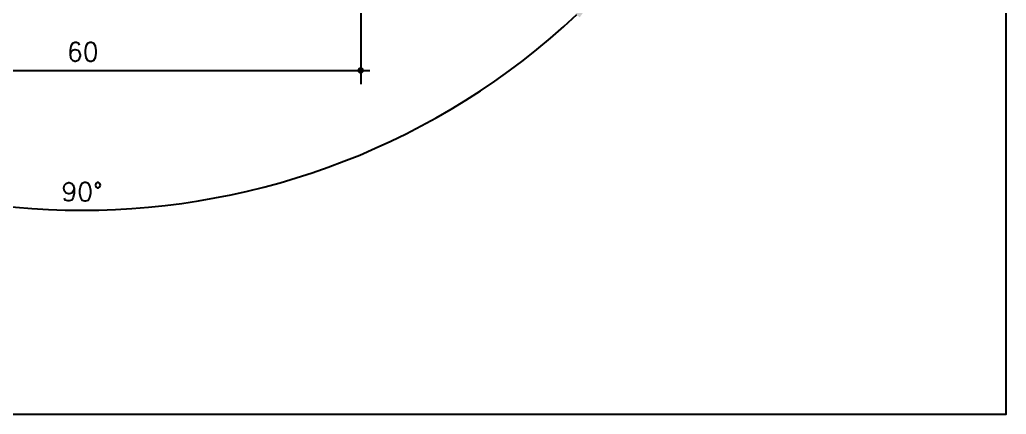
# Model space of a CAD drawing. Extents: x 0 to 4131, y -1600 to 527.
# Drawn here: x 103.5 to 210, y -320 to -277.4 of the extents above; entities that cross this region are included whole.
import ezdxf

# ---------------------------------------------------------------- set-up
doc = ezdxf.new("R2010")
doc.units = 0
doc.header["$LTSCALE"] = 7.5
doc.header["$MEASUREMENT"] = 0
doc.layers.get('0').update_dxf_attribs({"linetype": 'CONTINUOUS'})
doc.layers.get('DEFPOINTS').update_dxf_attribs({"linetype": 'CONTINUOUS'})
doc.layers.add('MARCHIO', color=7, linetype='CONTINUOUS')
doc.layers.add('QUOTE', color=254, linetype='CONTINUOUS')
doc.styles.get("Standard").update_dxf_attribs({"font": 'romans.shx'})
doc.dimstyles.new('SCALA_1-1$0', dxfattribs={"dimtxt": 2, "dimasz": 1, "dimexe": 1.5, "dimexo": 1.5, "dimgap": 1, "dimtad": 3, "dimdsep": 46, "dimtxsty": 'Standard', "dimblk1": 'PUNTO', "dimblk2": 'PUNTO', "dimsah": 1, "dimcen": 0.09, "dimclrt": 2, "dimadec": 0, "dimazin": 0, "dimtfac": 0.7, "dimtmove": 0, "dimatfit": 3, "dimldrblk": 'PUNTO', "dimfxl": 1, "dimtolj": 2, "dimarcsym": 0})
doc.dimstyles.new('SCALA_1-1$2', dxfattribs={"dimtxt": 2, "dimasz": 2.5, "dimexe": 1.5, "dimexo": 1.5, "dimgap": 1, "dimtad": 3, "dimdec": 0, "dimdsep": 46, "dimtxsty": 'Standard', "dimcen": 0, "dimclrt": 2, "dimaunit": 1, "dimadec": 0, "dimazin": 0, "dimtfac": 0.7, "dimtdec": 4, "dimtmove": 0, "dimatfit": 3, "dimfxl": 1, "dimtolj": 2, "dimarcsym": 0})

# ---------------------------------------------------------------- blocks, each defined once
blk = doc.blocks.new('*D109')
at = {"layer": 'DEFPOINTS', "color": 0, "transparency": 16777216}
for p in [(145.2125909436196, -254.8371533728658), (67.33712630085674, -262.6956415871201), (65.92291273848392, -264.1098551494929), (154.4852927202466, -264.1098551494929), (89.98622831255874, -295.2827997031806)]:
    blk.add_point(p, dxfattribs=at)
at = {"layer": 'QUOTE', "color": 0, "lineweight": -2, "transparency": 16777216}
for p, q in [((64.86225256670409, -265.1705153212728), (53.907182429823, -276.1255854581538)), ((155.5459528920265, -265.1705153212728), (166.5010230289078, -276.125585458154))]:
    blk.add_line(p, q, dxfattribs=at)
blk.add_arc((110.2041027293655, -219.8286651586115), 78.11586820745006, 226.8337575418807, 313.166242458119, dxfattribs=at)
at = {"layer": 'QUOTE', "color": 0, "transparency": 16777216}
for points in [[(56.47379528508143, -277.1034830182606), (57.05354629631608, -276.5048736218953), (54.96784260160282, -275.064925286374)], [(163.3546591624147, -276.5048736218955), (163.9344101736493, -277.1034830182608), (165.440362857128, -275.0649252863742)]]:
    blk.add_solid(points, dxfattribs=at)
at = {"layer": 'QUOTE', "color": 2, "transparency": 16777216, "insert": (110.2041027293654, -295.9445333660615), "char_height": 2, "attachment_point": 5}
blk.add_mtext('\\A2;90°', dxfattribs=at)
blk = doc.blocks.new('PUNTO')
blk.add_line((-1, 0), (1, 0))
at = {"const_width": 0.35}
blk.add_lwpolyline([(-0.1750000000000114, 0, 1), (0.1750000000000114, 0, 1)], format="xyb", close=True, dxfattribs=at)
blk = doc.blocks.new('*D110')
at = {"layer": 'DEFPOINTS', "color": 0, "transparency": 16777216}
for p in [(80.28625047728025, -268.8279502957561), (140.2937155042933, -268.8279502957561), (140.2937155042933, -282.8332158283471)]:
    blk.add_point(p, dxfattribs=at)
at = {"layer": 'QUOTE', "color": 0, "lineweight": -2, "transparency": 16777216}
for p, q in [((80.28625047728025, -270.3279502957561), (80.28625047728025, -284.3332158283471)), ((140.2937155042933, -270.3279502957561), (140.2937155042933, -284.3332158283471)), ((81.28625047728025, -282.8332158283471), (139.2937155042933, -282.8332158283471))]:
    blk.add_line(p, q, dxfattribs=at)
at = {"layer": 'QUOTE', "color": 0, "lineweight": -2, "transparency": 16777216, "rotation": 180}
blk.add_blockref('PUNTO', (80.28625047728025, -282.8332158283471), dxfattribs=at)
at = {"layer": 'QUOTE', "color": 0, "lineweight": -2, "transparency": 16777216}
blk.add_blockref('PUNTO', (140.2937155042933, -282.8332158283471), dxfattribs=at)
at = {"layer": 'QUOTE', "color": 2, "transparency": 16777216, "insert": (110.2899829907868, -280.8332158283471), "char_height": 2, "attachment_point": 5}
blk.add_mtext('\\A2;60', dxfattribs=at)

msp = doc.modelspace()

# ---------------------------------------------------------------- linework, layer by layer
at = {"layer": 'MARCHIO'}
msp.add_lwpolyline([(-5.878304635907295e-14, -320), (209.9999999999999, -320), (209.9999999999999, -23), (-5.878304635907295e-14, -23)], close=True, dxfattribs=at)

# ---------------------------------------------------------------- dimensions: what is measured, and where the dimension line sits
at = {"layer": 'QUOTE'}
dim = msp.add_angular_dim_2l(base=(89.98622831255874, -295.2827997031806), line1=((65.92291273848392, -264.1098551494929), (67.33712630085674, -262.6956415871201)), line2=((154.4852927202466, -264.1098551494929), (145.2125909436196, -254.8371533728658)), dimstyle='SCALA_1-1$2', dxfattribs=at)
dim.commit()
dim.dimension.update_dxf_attribs({"geometry": '*D109', "text_midpoint": (110.2041027293654, -295.9445333660615)})
dim = msp.add_linear_dim(base=(140.2937155042933, -282.8332158283471), p1=(80.28625047728025, -268.8279502957561), p2=(140.2937155042933, -268.8279502957561), dimstyle='SCALA_1-1$0', override={"dimdec": 0}, dxfattribs=at)
dim.commit()
dim.dimension.update_dxf_attribs({"geometry": '*D110', "text_midpoint": (110.2899829907868, -282.8332158283471), "dimtype": 160})

doc.saveas('drawing.dxf')
